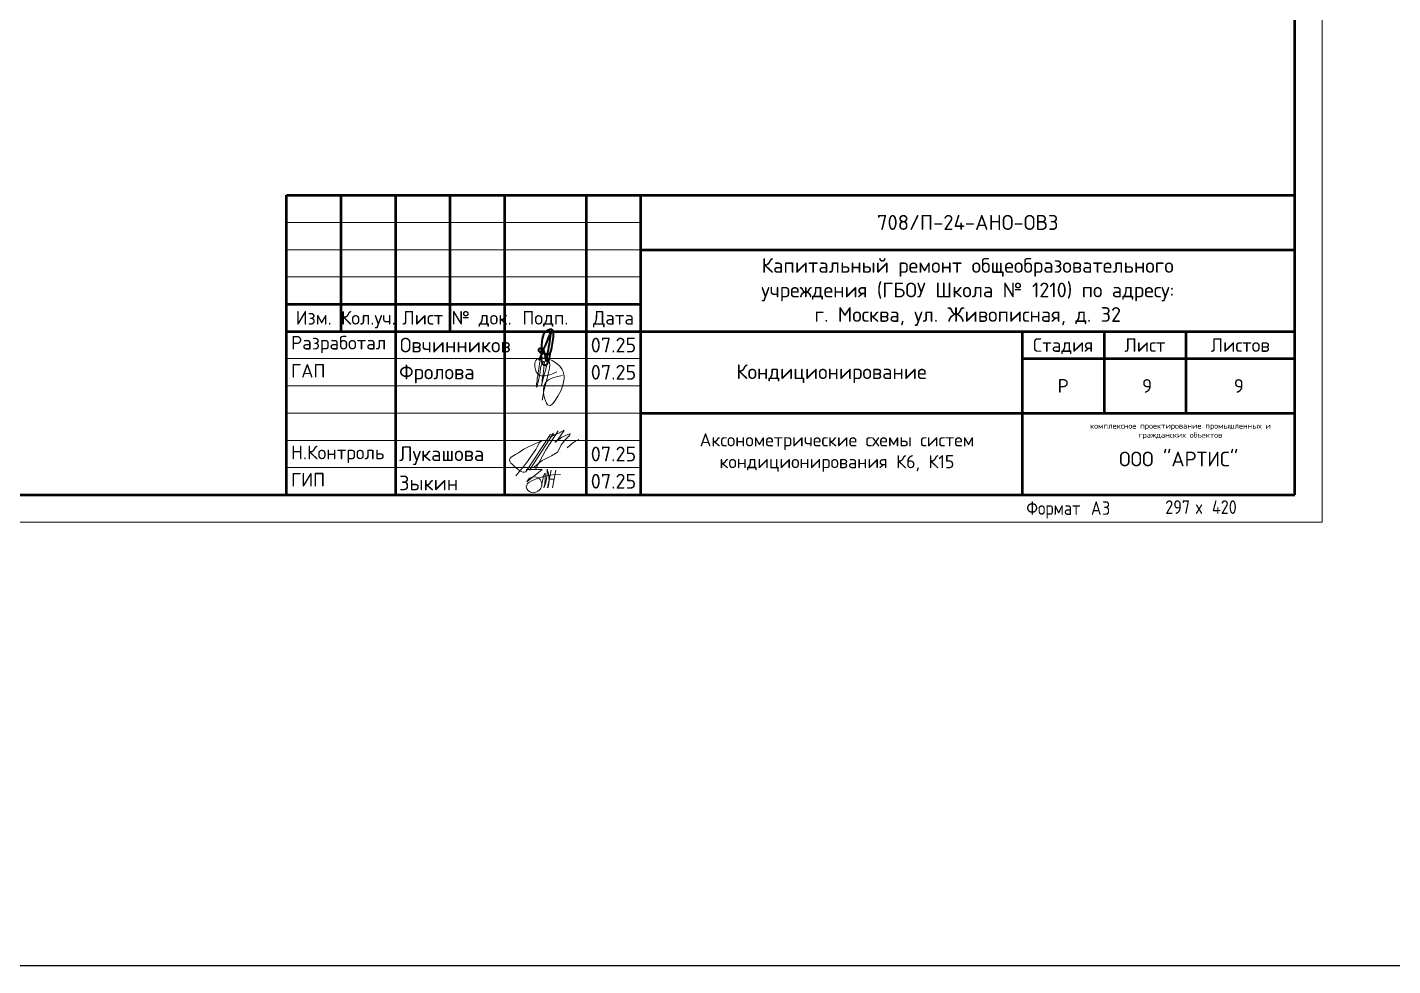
# Model space of a CAD drawing. Header units: millimetres. Extents: x -88595 to 880822, y -1054509 to -148035.
# Drawn here: x 425119 to 450172, y -376127 to -358903 of the extents above; entities that cross this region are included whole.
import ezdxf
from ezdxf.enums import TextEntityAlignment as Align

# ---------------------------------------------------------------- set-up
doc = ezdxf.new("R2010")
doc.units = ezdxf.units.MM
doc.layers.add('_Стадия Р', color=230, linetype='Continuous')
doc.layers.add('П4', color=1, linetype='Continuous')
for name, color, linetype, lineweight in [('PDF _Геометрия', 7, 'Continuous', 9), ('Основная надпись', 7, 'Continuous', 30), ('ОФ_рамка', 7, 'Continuous', 50), ('Подпись', 150, 'Continuous', 35)]:
    doc.layers.add(name, color=color, linetype=linetype, lineweight=lineweight)
doc.styles.add('$8$GOST Common', font='GOST_Common.ttf', dxfattribs={"width": 0.9, "height": 2.5})
doc.styles.add('PDF ISOCPEUR', font='isocpeur.ttf')

msp = doc.modelspace()

# ---------------------------------------------------------------- linework, layer by layer
at = {"layer": 'PDF _Геометрия', "color": 152, "lineweight": 18, "true_color": 0x0060c2}
for points in [[(434938, -365294), (434845, -365315), (434760, -365336), (434718, -365353), (434684, -365374), (434654, -365395), (434629, -365425), (434608, -365463), (434595, -365501), (434591, -365552), (434591, -365607), (434595, -365658), (434608, -365713), (434625, -365760), (434646, -365802), (434667, -365831), (434692, -365844), (434705, -365848), (434722, -365844), (434747, -365823), (434773, -365793), (434802, -365751), (434853, -365675), (434900, -365590), (434934, -365506), (434959, -365421), (434967, -365340), (434967, -365298), (434959, -365260), (434950, -365222), (434934, -365184), (434908, -365150), (434883, -365116), (434845, -365086), (434807, -365057), (434764, -365027), (434718, -365006), (434667, -364989), (434620, -364976), (434578, -364972), (434536, -364972), (434502, -364981), (434468, -364993), (434447, -365019), (434434, -365053), (434430, -365095), (434434, -365137), (434442, -365184), (434459, -365226), (434481, -365260), (434510, -365285), (434540, -365298), (434578, -365302), (434616, -365302), (434658, -365294), (434743, -365268), (434836, -365226)], [(434523, -365036), (434506, -365171), (434485, -365294), (434476, -365349), (434472, -365400), (434464, -365442), (434464, -365472), (434459, -365493), (434464, -365506), (434468, -365501), (434472, -365484), (434481, -365455), (434493, -365417), (434510, -365323), (434527, -365230), (434536, -365154), (434548, -365116), (434565, -365074), (434578, -365053), (434591, -365036), (434603, -365031), (434608, -365044), (434608, -365065), (434603, -365091), (434599, -365154), (434582, -365273), (434574, -365328), (434569, -365374), (434565, -365412), (434561, -365446), (434557, -365467), (434557, -365476), (434557, -365472), (434561, -365455), (434569, -365429), (434574, -365395), (434586, -365353), (434599, -365307), (434625, -365196), (434658, -365078), (434667, -365053), (434675, -365031), (434684, -365019), (434692, -365019), (434696, -365031), (434701, -365057), (434705, -365108), (434701, -365154), (434696, -365192), (434675, -365264), (434637, -365417), (434599, -365577), (434565, -365747)]]:
    msp.add_lwpolyline(points, dxfattribs=at)
at = {"layer": 'PDF _Геометрия', "color": 152, "lineweight": 13, "true_color": 0x0060c2}
for points in [[(434713, -366386), (434269, -367063), (434239, -367068), (434210, -367068), (434180, -367059), (434155, -367042), (434061, -366962), (434015, -366924), (433994, -366903), (433977, -366877), (433968, -366847), (433973, -366822), (433990, -366797), (434015, -366780), (434074, -366742), (434129, -366712), (434227, -366649), (434337, -366593), (434392, -366568), (434442, -366543), (434493, -366522), (434527, -366505), (434565, -366492), (434578, -366488), (434574, -366488), (434561, -366496), (434544, -366505), (434519, -366526), (434506, -366551), (434476, -366602), (434447, -366653), (434379, -366754), (434311, -366856), (434239, -366949), (434083, -367135)], [(434777, -366352), (434332, -367034)], [(434713, -366424), (434785, -366386), (434853, -366356), (434883, -366344), (434904, -366335), (434925, -366323), (434950, -366310), (434959, -366306), (434967, -366306), (434963, -366314), (434959, -366323), (434946, -366339), (434921, -366373), (434904, -366403), (434883, -366428), (434862, -366462), (434823, -366500), (434807, -366517), (434802, -366522), (434807, -366517), (434815, -366513), (434836, -366496), (434870, -366471), (434929, -366428), (435001, -366395), (435035, -366378), (435056, -366369), (435073, -366365), (435077, -366369), (435073, -366382), (435061, -366399), (435044, -366420), (435001, -366462), (434963, -366505), (434938, -366538), (434917, -366568), (434883, -366632), (434849, -366704), (434739, -366767), (434625, -366822), (434569, -366856), (434519, -366890), (434417, -366975)], [(434857, -366310), (434633, -366661), (434536, -366839), (434438, -367025)], [(434773, -366356), (434709, -366386)], [(435022, -366623), (435124, -366534), (435179, -366500), (435238, -366471)], [(434904, -367110), (434760, -367118), (434616, -367140), (434476, -367182), (434345, -367241)], [(434616, -367085), (434616, -367085)], [(434730, -367034), (434667, -367356)], [(434701, -367195), (434785, -367195)], [(434815, -367034), (434756, -367356)]]:
    msp.add_lwpolyline(points, dxfattribs=at)
for points in [[(434273, -367017), (434565, -367017), (434286, -367245, -1.253674), (434518, -367396)], [(434599, -367357, 0.109847), (434657, -367012, -0.158419), (434672, -367353)]]:
    msp.add_lwpolyline(points, format="xyb", dxfattribs=at)
for centre, radius, start, end in [((434385, -367349), 112, 108.759, 173.4207), ((435460, -367413), 908, 158.7554, 174.2341), ((433983, -367167), 641, 342.8262, 7.481), ((434406, -367307), 138, 191.5355, 322.3496)]:
    msp.add_arc(centre, radius, start, end, dxfattribs=at)
at = {"layer": 'Основная надпись', "lineweight": 20}
for p, q in [((448875, -338285), (448875, -367985)), ((448875, -367985), (406875, -367985))]:
    msp.add_line(p, q, dxfattribs=at)
at = {"layer": 'Основная надпись', "lineweight": 50}
for p, q in [((448375, -367485), (448375, -338785)), ((408875, -367485), (448375, -367485))]:
    msp.add_line(p, q, dxfattribs=at)
at = {"layer": 'ОФ_рамка', "ltscale": 100, "transparency": 33554636}
for p, q in [((429875, -361985), (448375, -361985)), ((429875, -367485), (429875, -361985)), ((430875, -361985), (430875, -364485)), ((431875, -361985), (431875, -367485)), ((432875, -361985), (432875, -364485)), ((433875, -361985), (433875, -367485)), ((435375, -361985), (435375, -367485)), ((436375, -367485), (436375, -361986)), ((448375, -367485), (448375, -361985)), ((436375, -362985), (448375, -362985)), ((429875, -363985), (436375, -363985)), ((429875, -364485), (448375, -364485)), ((444875, -364485), (444875, -365985)), ((446375, -364485), (446375, -365985)), ((443375, -364985), (448375, -364985)), ((436375, -365985), (448375, -365985)), ((429875, -367485), (448375, -367485))]:
    msp.add_line(p, q, dxfattribs=at)
at = {"layer": 'ОФ_рамка', "lineweight": 15, "ltscale": 100, "transparency": 33554636}
for p, q in [((429875, -362485), (436375, -362485)), ((429875, -362985), (436375, -362985)), ((429875, -363485), (436375, -363485)), ((429875, -364985), (436375, -364985)), ((429875, -365485), (436375, -365485)), ((429875, -365985), (436375, -365985)), ((429875, -366485), (436375, -366485)), ((429875, -366985), (436375, -366985))]:
    msp.add_line(p, q, dxfattribs=at)
at = {"layer": 'ОФ_рамка', "ltscale": 100, "transparency": 33554636}
msp.add_lwpolyline([(443375, -364485), (443375, -367485)], dxfattribs=at)
at = {"layer": 'П4', "color": 3, "ltscale": 100}
msp.add_lwpolyline([(-88595, -196327), (880822, -196327), (880822, -376127), (-88595, -376127)], close=True, dxfattribs=at)
at = {"layer": 'Подпись', "transparency": 33554636}
msp.add_open_spline([(434510, -365020), (434654, -364676), (434726, -364491), (434729, -364491), (434638, -365055), (434641, -365039), (434591, -364732), (434425, -364854), (434707, -364917), (434732, -364870), (434798, -364460), (434716, -364428), (434572, -364522), (434554, -364710), (434535, -365052), (434604, -365133), (434691, -365074), (434720, -364867)], degree=3, dxfattribs=at)

# ---------------------------------------------------------------- texts
at = {"layer": '_Стадия Р', "color": 1, "lineweight": 15, "ltscale": 100, "transparency": 33554636, "insert": (442375, -362485), "char_height": 275, "width": 12000, "attachment_point": 5, "style": 'PDF ISOCPEUR'}
msp.add_mtext('{\\C0;708/П-24-АНО-ОВ3}', dxfattribs=at)
at = {"layer": '_Стадия Р', "color": 7, "linetype": 'Continuous', "transparency": 33554687, "insert": (444125, -365485), "char_height": 250, "width": 1500, "attachment_point": 5, "style": 'PDF ISOCPEUR'}
msp.add_mtext('Р', dxfattribs=at)
at = {"layer": 'Основная надпись', "lineweight": 9, "char_height": 250, "attachment_point": 1, "style": '$8$GOST Common'}
for s, insert, width in [('Формат', (443451, -367602), 1342.02), ('\\fGOST Common|b0|i0|c204|p34|;\\W.9;А', (444635, -367602), 245.32), ('\\fGOST Common|b0|i0|c204|p34|;\\W.9;3', (444838, -367602), 194.81), ('297 ', (445999, -367585), 678.23), ('\\fGOST Common|b0|i0|c204|p34|;\\W.9;х', (446559, -367585), 194.81), (' 420', (446719, -367585), 699.87)]:
    msp.add_mtext(s, dxfattribs=dict(at, insert=insert, width=width))
at = {"layer": 'ОФ_рамка', "color": 7, "linetype": 'Continuous', "transparency": 33554687, "style": 'PDF ISOCPEUR'}
for s, p in [('Изм.', (430375, -364235)), ('Кол.уч.', (431375, -364235)), ('Лист', (432375, -364235)), (' № док.', (433375, -364235)), ('Подп.', (434625, -364235)), ('Дата', (435875, -364235)), ('Стадия', (444125, -364735)), ('Лист', (445625, -364735)), ('Листов', (447375, -364735))]:
    msp.add_text(s, height=250, dxfattribs=at).set_placement(p, align=Align.MIDDLE_CENTER)
at = {"layer": 'ОФ_рамка', "color": 7, "transparency": 33554687, "style": 'PDF ISOCPEUR'}
for s, p in [('Разработал', (429958, -364817)), ('ГАП', (429958, -365332)), ('Н.Контроль', (429958, -366832)), ('ГИП', (429958, -367332))]:
    msp.add_text(s, height=250, dxfattribs=at).set_placement(p)
at = {"layer": 'ОФ_рамка', "lineweight": 15, "ltscale": 100, "transparency": 33554636, "attachment_point": 5, "style": 'PDF ISOCPEUR'}
for s, insert, char_height, width in [('\\pxqc;Капитальный ремонт общеобразовательного\\Pучреждения (ГБОУ Школа № 1210) по адресу: \\Pг. Москва, ул. Живописная, д. 32', (442375, -363761), 270, 9013.53), ('Кондиционирование', (439875, -365261), 270, 9013.53), ('Аксонометрические схемы систем кондиционирования К6, К15', (439975, -366708), 240, 7000)]:
    msp.add_mtext(s, dxfattribs=dict(at, insert=insert, char_height=char_height, width=width))
at = {"layer": 'ОФ_рамка', "color": 7, "linetype": 'Continuous', "transparency": 33554687, "style": 'PDF ISOCPEUR'}
for s, insert, char_height, width, attachment_point in [('Овчинников', (431955, -364735), 270, 2000, 4), ('07.25', (435875, -364735), 270, 1000, 5), ('Фролова', (431942, -365266), 270, 2000, 4), ('07.25', (435875, -365235), 270, 1000, 5), ('9', (445665, -365485), 250, 1500, 5), ('9', (447349, -365485), 250, 1500, 5), ('Лукашова', (431942, -366766), 270, 2000, 4), ('07.25', (435875, -366735), 270, 1000, 5), ('Зыкин', (431942, -367266), 270, 2000, 4), ('07.25', (435875, -367235), 270, 1000, 5)]:
    msp.add_mtext(s, dxfattribs=dict(at, insert=insert, char_height=char_height, width=width, attachment_point=attachment_point))
at = {"layer": 'ОФ_рамка', "color": 7, "transparency": 33554687, "attachment_point": 5, "style": 'PDF ISOCPEUR'}
for s, insert, char_height, width in [('комплексное проектирование промышленных и гражданских объектов', (446277, -366316), 100, 3141.16), ('ООО "АРТИС"', (446245, -366827), 270, 3189.42)]:
    msp.add_mtext(s, dxfattribs=dict(at, insert=insert, char_height=char_height, width=width))

doc.saveas('drawing.dxf')
